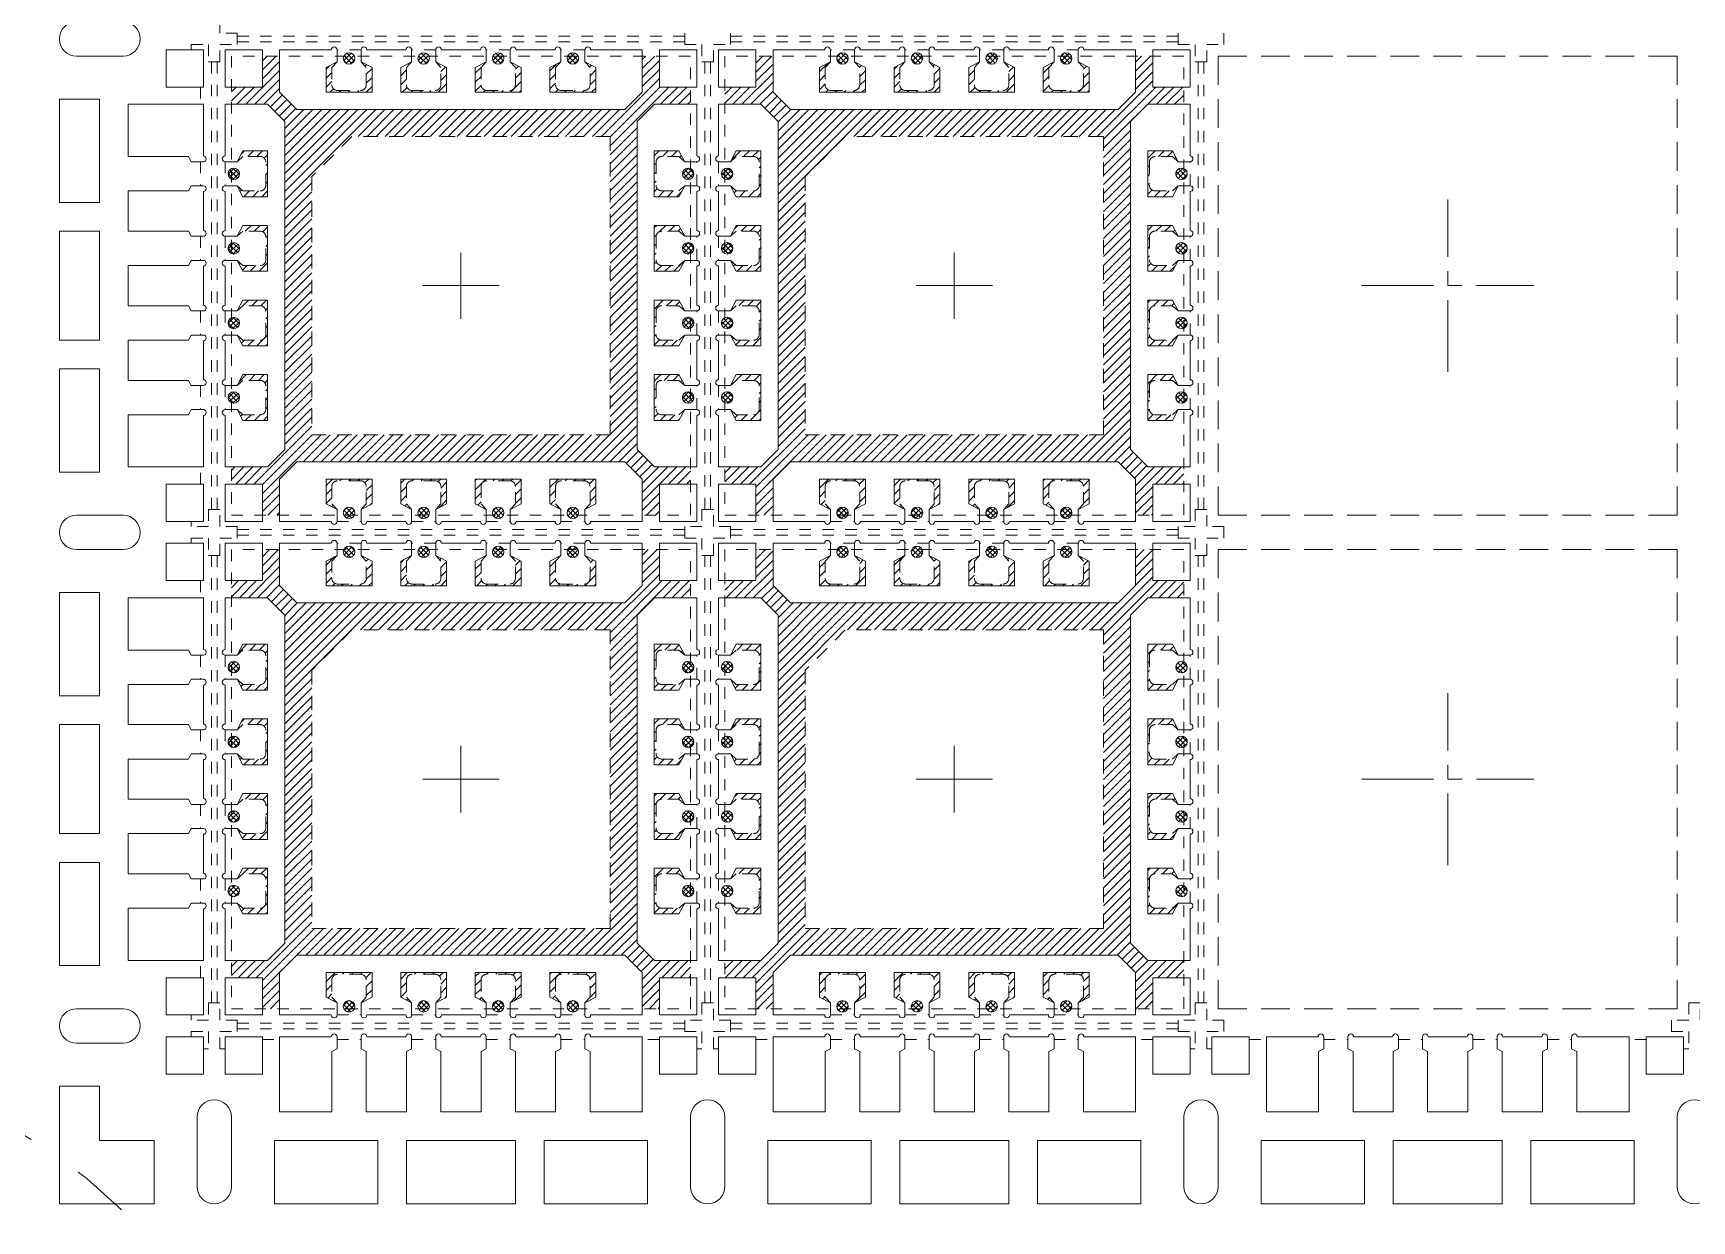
# Model space of a CAD drawing. Header units: millimetres. Extents: x -176 to -53, y -166 to -6.
# Drawn here: x -146.35 to -131.89, y -89.39 to -79.04 of the extents above; entities that cross this region are included whole.
import ezdxf

# ---------------------------------------------------------------- set-up
doc = ezdxf.new("R2010")
doc.units = ezdxf.units.MM
for name, pattern in [('CENTER', [2, 1.25, -0.25, 0.25, -0.25]), ('DASHED', [0.75, 0.5, -0.25]), ('HIDDEN', [0.375, 0.25, -0.125])]:
    doc.linetypes.add(name, pattern=pattern)
for name, color, linetype, lineweight in [('1', 7, 'Continuous', 18), ('1D', 4, 'Continuous', 18), ('ETCH', 4, 'Continuous', 15), ('Pkg', 2, 'DASHED', 9)]:
    doc.layers.add(name, color=color, linetype=linetype, lineweight=lineweight)
for name, color, linetype in [('HALF ETCH ON TOP SIDE', 6, 'Continuous'), ('中心线', 1, 'CENTER'), ('标注', 4, 'Continuous')]:
    doc.layers.add(name, color=color, linetype=linetype)
pattern_1 = [(45, (0.098275, -0.60204), (-0.0392886, 0.0392886), [])]
pattern_2 = [(225, (0.098275, -0.60204), (0.0392886, -0.0392886), [])]

# ---------------------------------------------------------------- blocks, each defined once
blk = doc.blocks.new('*U56')
at = {"layer": '1', "linetype": 'Continuous', "lineweight": 5}
blk.add_lwpolyline([(-0.17, 0), (0.17, 0)], dxfattribs=at)
blk = doc.blocks.new('*U55')
at = {"layer": '1', "color": 0, "linetype": 'ByBlock', "lineweight": -2, "transparency": 16777216}
for p in [(0, 0), (0.65, 0), (1.3, 0)]:
    blk.add_blockref('*U56', p, dxfattribs=at)
blk = doc.blocks.new('*U58')
at = {"layer": '1', "linetype": 'Continuous', "lineweight": 5}
blk.add_lwpolyline([(-0.17, 0), (0.17, 0)], dxfattribs=at)
blk = doc.blocks.new('*U57')
at = {"layer": '1', "color": 0, "linetype": 'ByBlock', "lineweight": -2, "transparency": 16777216}
for p in [(0, 0), (0.65, 0), (1.3, 0)]:
    blk.add_blockref('*U58', p, dxfattribs=at)
blk = doc.blocks.new('*U60')
at = {"layer": '1', "linetype": 'Continuous', "lineweight": 5}
blk.add_lwpolyline([(-0.17, 0), (0.17, 0)], dxfattribs=at)
blk = doc.blocks.new('*U59')
at = {"layer": '1', "color": 0, "linetype": 'ByBlock', "lineweight": -2, "transparency": 16777216}
for p in [(0, 0), (0.65, 0), (1.3, 0)]:
    blk.add_blockref('*U60', p, dxfattribs=at)
blk = doc.blocks.new('*U62')
at = {"layer": '1', "linetype": 'Continuous', "lineweight": 5}
blk.add_lwpolyline([(-0.17, 0), (0.17, 0)], dxfattribs=at)
blk = doc.blocks.new('*U61')
at = {"layer": '1', "color": 0, "linetype": 'ByBlock', "lineweight": -2, "transparency": 16777216}
for p in [(0, 0), (0.65, 0), (1.3, 0)]:
    blk.add_blockref('*U62', p, dxfattribs=at)
blk = doc.blocks.new('*U66')
at = {"layer": '1D', "color": 4, "linetype": 'HIDDEN', "lineweight": 5, "ltscale": 0.3}
for p, q in [((-0.105, 0.125), (-0.15, 0.075)), ((0.105, 0.125), (0.15, 0.075))]:
    blk.add_line(p, q, dxfattribs=at)
at = {"layer": '1D', "color": 4, "linetype": 'DASHED', "lineweight": 5, "ltscale": 0.08}
for p, q in [((-0.15, 0.075), (-0.15, -0.075)), ((0.15, -0.075), (0.15, 0.075)), ((-0.1, -0.125), (0.1, -0.125))]:
    blk.add_line(p, q, dxfattribs=at)
for centre, start, end in [((-0.1, -0.075), 180, 270), ((0.1, -0.075), 270, 0)]:
    blk.add_arc(centre, 0.05, start, end, dxfattribs=at)
blk = doc.blocks.new('*U65')
at = {"layer": '1', "color": 0, "linetype": 'ByBlock', "lineweight": -2, "transparency": 16777216}
for p in [(0, 0), (0.65, 0), (1.3, 0), (1.95, 0)]:
    blk.add_blockref('*U66', p, dxfattribs=at)
blk = doc.blocks.new('*U64')
at = {"layer": '1'}
blk.add_blockref('*U65', (-0.975, 0), dxfattribs=at)
blk = doc.blocks.new('*U63')
at = {"layer": '1', "color": 0, "linetype": 'ByBlock', "lineweight": -2, "transparency": 16777216}
blk.add_blockref('*U64', (1883.702, 732.831), dxfattribs=at)
for p, rotation in [((1881.877, 731.006), 90), ((1885.527, 731.006), 270), ((1883.702, 729.181), 180)]:
    blk.add_blockref('*U64', p, dxfattribs=dict(at, rotation=rotation))
blk = doc.blocks.new('*U54')
at = {"layer": 'ETCH', "lineweight": 5}
h = blk.add_hatch(dxfattribs=at)
h.set_pattern_fill('ANSI31', color=256, scale=0.0175)
h.set_pattern_definition(pattern_1)
h.paths.add_polyline_path([(-2, 1.58), (-2, 1.73), (-1.73, 1.73), (-1.73, 2), (-1.58, 2), (-1.58, 1.686), (-1.429, 1.535), (1.429, 1.535), (1.58, 1.686), (1.58, 2), (1.73, 2), (1.73, 1.73), (2, 1.73), (2, 1.58), (1.686, 1.58), (1.535, 1.429), (1.535, -1.429), (1.686, -1.58), (2, -1.58), (2, -1.73), (1.73, -1.73), (1.73, -2), (1.58, -2), (1.58, -1.686), (1.429, -1.535), (-1.429, -1.535), (-1.58, -1.686), (-1.58, -2), (-1.73, -2), (-1.73, -1.73), (-2, -1.73), (-2, -1.58), (-1.686, -1.58), (-1.535, -1.429), (-1.535, 1.429), (-1.686, 1.58)])
h.paths.add_polyline_path([(-1.3, 0.95), (-1.3, -1.3), (1.3, -1.3), (1.3, 1.3), (-0.95, 1.3)], flags=16)
h = blk.add_hatch(dxfattribs=at)
h.set_pattern_fill('ANSI31', color=256, scale=0.0175)
h.set_pattern_definition(pattern_1)
h.paths.add_polyline_path([(-0.525, 1.9), (-0.525, 1.685), (-0.125, 1.685), (-0.125, 1.9), (-0.22, 1.95), (-0.175, 1.9), (-0.175, 1.75, -0.414214), (-0.225, 1.7), (-0.425, 1.7, -0.414214), (-0.475, 1.75), (-0.475, 1.9), (-0.43, 1.95)])
h.paths.add_polyline_path([(0.125, 1.9), (0.125, 1.685), (0.525, 1.685), (0.525, 1.9), (0.43, 1.95), (0.475, 1.9), (0.475, 1.75, -0.414214), (0.425, 1.7), (0.225, 1.7, -0.414214), (0.175, 1.75), (0.175, 1.9), (0.22, 1.95)])
h.paths.add_polyline_path([(-1.175, 1.9), (-1.175, 1.685), (-0.775, 1.685), (-0.775, 1.9), (-0.87, 1.95), (-0.825, 1.9), (-0.825, 1.75, -0.414214), (-0.875, 1.7), (-1.075, 1.7, -0.414214), (-1.125, 1.75), (-1.125, 1.9), (-1.08, 1.95)])
h.paths.add_polyline_path([(0.775, 1.9), (0.775, 1.685), (1.175, 1.685), (1.175, 1.9), (1.08, 1.95), (1.125, 1.9), (1.125, 1.75, -0.414214), (1.075, 1.7), (0.875, 1.7, -0.414214), (0.825, 1.75), (0.825, 1.9), (0.87, 1.95)])
h = blk.add_hatch(dxfattribs=at)
h.set_pattern_fill('ANSI31', color=256, scale=0.0175, angle=180)
h.set_pattern_definition(pattern_2)
h.paths.add_polyline_path([(-1.9, -0.525), (-1.685, -0.525), (-1.685, -0.125), (-1.9, -0.125), (-1.95, -0.22), (-1.9, -0.175), (-1.75, -0.175, -0.414214), (-1.7, -0.225), (-1.7, -0.425, -0.414214), (-1.75, -0.475), (-1.9, -0.475), (-1.95, -0.43)])
h.paths.add_polyline_path([(-1.9, 0.125), (-1.685, 0.125), (-1.685, 0.525), (-1.9, 0.525), (-1.95, 0.43), (-1.9, 0.475), (-1.75, 0.475, -0.414214), (-1.7, 0.425), (-1.7, 0.225, -0.414214), (-1.75, 0.175), (-1.9, 0.175), (-1.95, 0.22)])
h.paths.add_polyline_path([(-1.9, -1.175), (-1.685, -1.175), (-1.685, -0.775), (-1.9, -0.775), (-1.95, -0.87), (-1.9, -0.825), (-1.75, -0.825, -0.414214), (-1.7, -0.875), (-1.7, -1.075, -0.414214), (-1.75, -1.125), (-1.9, -1.125), (-1.95, -1.08)])
h.paths.add_polyline_path([(-1.9, 0.775), (-1.685, 0.775), (-1.685, 1.175), (-1.9, 1.175), (-1.95, 1.08), (-1.9, 1.125), (-1.75, 1.125, -0.414214), (-1.7, 1.075), (-1.7, 0.875, -0.414214), (-1.75, 0.825), (-1.9, 0.825), (-1.95, 0.87)])
h = blk.add_hatch(dxfattribs=at)
h.set_pattern_fill('ANSI31', color=256, scale=0.0175, angle=180)
h.set_pattern_definition(pattern_2)
h.paths.add_polyline_path([(1.9, 0.525), (1.685, 0.525), (1.685, 0.125), (1.9, 0.125), (1.95, 0.22), (1.9, 0.175), (1.75, 0.175, -0.414214), (1.7, 0.225), (1.7, 0.425, -0.414214), (1.75, 0.475), (1.9, 0.475), (1.95, 0.43)])
h.paths.add_polyline_path([(1.9, -0.125), (1.685, -0.125), (1.685, -0.525), (1.9, -0.525), (1.95, -0.43), (1.9, -0.475), (1.75, -0.475, -0.414214), (1.7, -0.425), (1.7, -0.225, -0.414214), (1.75, -0.175), (1.9, -0.175), (1.95, -0.22)])
h.paths.add_polyline_path([(1.9, 1.175), (1.685, 1.175), (1.685, 0.775), (1.9, 0.775), (1.95, 0.87), (1.9, 0.825), (1.75, 0.825, -0.414214), (1.7, 0.875), (1.7, 1.075, -0.414214), (1.75, 1.125), (1.9, 1.125), (1.95, 1.08)])
h.paths.add_polyline_path([(1.9, -0.775), (1.685, -0.775), (1.685, -1.175), (1.9, -1.175), (1.95, -1.08), (1.9, -1.125), (1.75, -1.125, -0.414214), (1.7, -1.075), (1.7, -0.875, -0.414214), (1.75, -0.825), (1.9, -0.825), (1.95, -0.87)])
h = blk.add_hatch(dxfattribs=at)
h.set_pattern_fill('ANSI31', color=256, scale=0.0175, angle=180)
h.set_pattern_definition([(225, (-0.098275, 0.60204), (0.0392886, -0.0392886), [])])
h.paths.add_polyline_path([(0.525, -1.9), (0.525, -1.685), (0.125, -1.685), (0.125, -1.9), (0.22, -1.95), (0.175, -1.9), (0.175, -1.75, -0.414214), (0.225, -1.7), (0.425, -1.7, -0.414214), (0.475, -1.75), (0.475, -1.9), (0.43, -1.95)])
h.paths.add_polyline_path([(-0.125, -1.9), (-0.125, -1.685), (-0.525, -1.685), (-0.525, -1.9), (-0.43, -1.95), (-0.475, -1.9), (-0.475, -1.75, -0.414214), (-0.425, -1.7), (-0.225, -1.7, -0.414214), (-0.175, -1.75), (-0.175, -1.9), (-0.22, -1.95)])
h.paths.add_polyline_path([(1.175, -1.9), (1.175, -1.685), (0.775, -1.685), (0.775, -1.9), (0.87, -1.95), (0.825, -1.9), (0.825, -1.75, -0.414214), (0.875, -1.7), (1.075, -1.7, -0.414214), (1.125, -1.75), (1.125, -1.9), (1.08, -1.95)])
h.paths.add_polyline_path([(-0.775, -1.9), (-0.775, -1.685), (-1.175, -1.685), (-1.175, -1.9), (-1.08, -1.95), (-1.125, -1.9), (-1.125, -1.75, -0.414214), (-1.075, -1.7), (-0.875, -1.7, -0.414214), (-0.825, -1.75), (-0.825, -1.9), (-0.87, -1.95)])
at = {"layer": 'HALF ETCH ON TOP SIDE', "lineweight": 5}
h = blk.add_hatch(dxfattribs=at)
h.set_pattern_fill('ANSI37', color=6, scale=0.01, angle=90, style=0)
h.set_pattern_definition([(135, (-0.651398, 0.175427), (-0.02245064, -0.02245064), []), (225, (-0.651398, 0.175427), (0.02245064, -0.02245064), [])])
h.paths.add_polyline_path([(-0.929, 2, -1.23026), (-1.025, 1.98, -0.103244), (-1.021, 2)])
h.paths.add_polyline_path([(-0.929, 2), (-1.021, 2, -0.654654)])
h = blk.add_hatch(dxfattribs=at)
h.set_pattern_fill('ANSI37', color=6, scale=0.01, angle=90, style=0)
h.set_pattern_definition([(135, (-0.001398, 0.175427), (-0.02245064, -0.02245064), []), (225, (-0.001398, 0.175427), (0.02245064, -0.02245064), [])])
h.paths.add_polyline_path([(-0.279, 2, -1.23026), (-0.375, 1.98, -0.103244), (-0.371, 2)])
h.paths.add_polyline_path([(-0.279, 2), (-0.371, 2, -0.654654)])
h = blk.add_hatch(dxfattribs=at)
h.set_pattern_fill('ANSI37', color=6, scale=0.01, angle=90, style=0)
h.set_pattern_definition([(135, (0.648602, 0.175427), (-0.02245064, -0.02245064), []), (225, (0.648602, 0.175427), (0.02245064, -0.02245064), [])])
h.paths.add_polyline_path([(0.371, 2, -1.23026), (0.275, 1.98, -0.103244), (0.279, 2)])
h.paths.add_polyline_path([(0.371, 2), (0.279, 2, -0.654654)])
h = blk.add_hatch(dxfattribs=at)
h.set_pattern_fill('ANSI37', color=6, scale=0.01, angle=90, style=0)
h.set_pattern_definition([(135, (1.298602, 0.175427), (-0.02245064, -0.02245064), []), (225, (1.298602, 0.175427), (0.02245064, -0.02245064), [])])
h.paths.add_polyline_path([(1.021, 2, -1.23026), (0.925, 1.98, -0.103244), (0.929, 2)])
h.paths.add_polyline_path([(1.021, 2), (0.929, 2, -0.654654)])
h = blk.add_hatch(dxfattribs=at)
h.set_pattern_fill('ANSI37', color=6, scale=0.01, angle=180, style=0)
h.set_pattern_definition([(225, (-0.175427, 1.298602), (0.02245064, -0.02245064), []), (315, (-0.175427, 1.298602), (0.02245064, 0.02245064), [])])
h.paths.add_polyline_path([(-2, 1.021, -1.23026), (-1.98, 0.925, -0.103244), (-2, 0.929)])
h.paths.add_polyline_path([(-2, 1.021), (-2, 0.929, -0.654654)])
h = blk.add_hatch(dxfattribs=at)
h.set_pattern_fill('ANSI37', color=6, scale=0.01, angle=360, style=0)
h.set_pattern_definition([(45, (0.175427, 0.651398), (-0.02245064, 0.02245064), []), (135, (0.175427, 0.651398), (-0.02245064, -0.02245064), [])])
h.paths.add_polyline_path([(2, 0.929, -1.23026), (1.98, 1.025, -0.103244), (2, 1.021)])
h.paths.add_polyline_path([(2, 0.929), (2, 1.021, -0.654654)])
h = blk.add_hatch(dxfattribs=at)
h.set_pattern_fill('ANSI37', color=6, scale=0.01, angle=180, style=0)
h.set_pattern_definition([(225, (-0.175427, 0.648602), (0.02245064, -0.02245064), []), (315, (-0.175427, 0.648602), (0.02245064, 0.02245064), [])])
h.paths.add_polyline_path([(-2, 0.371, -1.23026), (-1.98, 0.275, -0.103244), (-2, 0.279)])
h.paths.add_polyline_path([(-2, 0.371), (-2, 0.279, -0.654654)])
h = blk.add_hatch(dxfattribs=at)
h.set_pattern_fill('ANSI37', color=6, scale=0.01, angle=360, style=0)
h.set_pattern_definition([(45, (0.175427, 0.001398), (-0.02245064, 0.02245064), []), (135, (0.175427, 0.001398), (-0.02245064, -0.02245064), [])])
h.paths.add_polyline_path([(2, 0.279, -1.23026), (1.98, 0.375, -0.103244), (2, 0.371)])
h.paths.add_polyline_path([(2, 0.279), (2, 0.371, -0.654654)])
h = blk.add_hatch(dxfattribs=at)
h.set_pattern_fill('ANSI37', color=6, scale=0.01, angle=180, style=0)
h.set_pattern_definition([(225, (-0.175427, -0.001398), (0.02245064, -0.02245064), []), (315, (-0.175427, -0.001398), (0.02245064, 0.02245064), [])])
h.paths.add_polyline_path([(-2, -0.279, -1.23026), (-1.98, -0.375, -0.103244), (-2, -0.371)])
h.paths.add_polyline_path([(-2, -0.279), (-2, -0.371, -0.654654)])
h = blk.add_hatch(dxfattribs=at)
h.set_pattern_fill('ANSI37', color=6, scale=0.01, angle=360, style=0)
h.set_pattern_definition([(45, (0.175427, -0.648602), (-0.02245064, 0.02245064), []), (135, (0.175427, -0.648602), (-0.02245064, -0.02245064), [])])
h.paths.add_polyline_path([(2, -0.371, -1.23026), (1.98, -0.275, -0.103244), (2, -0.279)])
h.paths.add_polyline_path([(2, -0.371), (2, -0.279, -0.654654)])
h = blk.add_hatch(dxfattribs=at)
h.set_pattern_fill('ANSI37', color=6, scale=0.01, angle=180, style=0)
h.set_pattern_definition([(225, (-0.175427, -0.651398), (0.02245064, -0.02245064), []), (315, (-0.175427, -0.651398), (0.02245064, 0.02245064), [])])
h.paths.add_polyline_path([(-2, -0.929, -1.23026), (-1.98, -1.025, -0.103244), (-2, -1.021)])
h.paths.add_polyline_path([(-2, -0.929), (-2, -1.021, -0.654654)])
h = blk.add_hatch(dxfattribs=at)
h.set_pattern_fill('ANSI37', color=6, scale=0.01, angle=360, style=0)
h.set_pattern_definition([(45, (0.175427, -1.298602), (-0.02245064, 0.02245064), []), (135, (0.175427, -1.298602), (-0.02245064, -0.02245064), [])])
h.paths.add_polyline_path([(2, -1.021, -1.23026), (1.98, -0.925, -0.103244), (2, -0.929)])
h.paths.add_polyline_path([(2, -1.021), (2, -0.929, -0.654654)])
h = blk.add_hatch(dxfattribs=at)
h.set_pattern_fill('ANSI37', color=6, scale=0.01, angle=270, style=0)
h.set_pattern_definition([(315, (-1.298602, -0.175427), (0.02245064, 0.02245064), []), (45, (-1.298602, -0.175427), (-0.02245064, 0.02245064), [])])
h.paths.add_polyline_path([(-1.021, -2, -1.23026), (-0.925, -1.98, -0.103244), (-0.929, -2)])
h.paths.add_polyline_path([(-1.021, -2), (-0.929, -2, -0.654654)])
h = blk.add_hatch(dxfattribs=at)
h.set_pattern_fill('ANSI37', color=6, scale=0.01, angle=270, style=0)
h.set_pattern_definition([(315, (-0.648602, -0.175427), (0.02245064, 0.02245064), []), (45, (-0.648602, -0.175427), (-0.02245064, 0.02245064), [])])
h.paths.add_polyline_path([(-0.371, -2, -1.23026), (-0.275, -1.98, -0.103244), (-0.279, -2)])
h.paths.add_polyline_path([(-0.371, -2), (-0.279, -2, -0.654654)])
h = blk.add_hatch(dxfattribs=at)
h.set_pattern_fill('ANSI37', color=6, scale=0.01, angle=270, style=0)
h.set_pattern_definition([(315, (0.001398, -0.175427), (0.02245064, 0.02245064), []), (45, (0.001398, -0.175427), (-0.02245064, 0.02245064), [])])
h.paths.add_polyline_path([(0.279, -2, -1.23026), (0.375, -1.98, -0.103244), (0.371, -2)])
h.paths.add_polyline_path([(0.279, -2), (0.371, -2, -0.654654)])
h = blk.add_hatch(dxfattribs=at)
h.set_pattern_fill('ANSI37', color=6, scale=0.01, angle=270, style=0)
h.set_pattern_definition([(315, (0.651398, -0.175427), (0.02245064, 0.02245064), []), (45, (0.651398, -0.175427), (-0.02245064, 0.02245064), [])])
h.paths.add_polyline_path([(0.929, -2, -1.23026), (1.025, -1.98, -0.103244), (1.021, -2)])
h.paths.add_polyline_path([(0.929, -2), (1.021, -2, -0.654654)])
at = {"layer": '1', "linetype": 'Continuous', "lineweight": 5}
for p, q in [((-1.73, 1.73), (-1.73, 2.055)), ((-1.58, 1.686), (-1.58, 2.055)), ((-1.08, 2.055), (-1.08, 1.95)), ((-0.87, 2.055), (-0.87, 1.95)), ((-0.43, 2.055), (-0.43, 1.95)), ((-0.22, 2.055), (-0.22, 1.95)), ((0.22, 2.055), (0.22, 1.95)), ((0.43, 2.055), (0.43, 1.95)), ((0.87, 2.055), (0.87, 1.95)), ((1.08, 2.055), (1.08, 1.95)), ((1.58, 1.686), (1.58, 2.055)), ((1.73, 1.73), (1.73, 2.055)), ((-1.08, 1.95), (-1.175, 1.9)), ((-1.175, 1.9), (-1.175, 1.685)), ((-0.775, 1.9), (-0.87, 1.95)), ((-0.775, 1.685), (-0.775, 1.9)), ((-0.43, 1.95), (-0.525, 1.9)), ((-0.525, 1.9), (-0.525, 1.685)), ((-0.125, 1.9), (-0.22, 1.95)), ((-0.125, 1.685), (-0.125, 1.9)), ((0.22, 1.95), (0.125, 1.9)), ((0.125, 1.9), (0.125, 1.685)), ((0.525, 1.9), (0.43, 1.95)), ((0.525, 1.685), (0.525, 1.9)), ((0.87, 1.95), (0.775, 1.9)), ((0.775, 1.9), (0.775, 1.685)), ((1.175, 1.9), (1.08, 1.95)), ((1.175, 1.685), (1.175, 1.9)), ((-1.73, 1.73), (-2.055, 1.73)), ((-1.429, 1.535), (-1.58, 1.686)), ((-0.775, 1.685), (-1.175, 1.685)), ((-0.125, 1.685), (-0.525, 1.685)), ((0.525, 1.685), (0.125, 1.685)), ((1.175, 1.685), (0.775, 1.685)), ((1.429, 1.535), (1.58, 1.686)), ((1.73, 1.73), (2.055, 1.73)), ((-1.686, 1.58), (-2.055, 1.58)), ((-1.535, 1.429), (-1.686, 1.58)), ((1.429, 1.535), (-1.429, 1.535)), ((1.535, 1.429), (1.686, 1.58)), ((1.686, 1.58), (2.055, 1.58)), ((-1.535, 1.429), (-1.535, -1.429)), ((1.535, -1.429), (1.535, 1.429)), ((-1.9, 1.175), (-1.95, 1.08)), ((-1.685, 1.175), (-1.9, 1.175)), ((-1.685, 1.175), (-1.685, 0.775)), ((1.9, 1.175), (1.685, 1.175)), ((1.685, 0.775), (1.685, 1.175)), ((1.95, 1.08), (1.9, 1.175)), ((-2.055, 1.08), (-1.95, 1.08)), ((2.055, 1.08), (1.95, 1.08)), ((-2.055, 0.87), (-1.95, 0.87)), ((-1.95, 0.87), (-1.9, 0.775)), ((1.9, 0.775), (1.95, 0.87)), ((2.055, 0.87), (1.95, 0.87)), ((-1.9, 0.775), (-1.685, 0.775)), ((1.685, 0.775), (1.9, 0.775)), ((-1.9, 0.525), (-1.95, 0.43)), ((-1.685, 0.525), (-1.9, 0.525)), ((-1.685, 0.525), (-1.685, 0.125)), ((1.9, 0.525), (1.685, 0.525)), ((1.685, 0.125), (1.685, 0.525)), ((1.95, 0.43), (1.9, 0.525)), ((-2.055, 0.43), (-1.95, 0.43)), ((2.055, 0.43), (1.95, 0.43)), ((-2.055, 0.22), (-1.95, 0.22)), ((-1.95, 0.22), (-1.9, 0.125)), ((1.9, 0.125), (1.95, 0.22)), ((2.055, 0.22), (1.95, 0.22)), ((-1.9, 0.125), (-1.685, 0.125)), ((1.685, 0.125), (1.9, 0.125)), ((-1.9, -0.125), (-1.95, -0.22)), ((-1.685, -0.125), (-1.9, -0.125)), ((-1.685, -0.125), (-1.685, -0.525)), ((1.9, -0.125), (1.685, -0.125)), ((1.685, -0.525), (1.685, -0.125)), ((1.95, -0.22), (1.9, -0.125)), ((-2.055, -0.22), (-1.95, -0.22)), ((2.055, -0.22), (1.95, -0.22)), ((-2.055, -0.43), (-1.95, -0.43)), ((-1.95, -0.43), (-1.9, -0.525)), ((1.9, -0.525), (1.95, -0.43)), ((2.055, -0.43), (1.95, -0.43)), ((-1.9, -0.525), (-1.685, -0.525)), ((1.685, -0.525), (1.9, -0.525)), ((-1.9, -0.775), (-1.95, -0.87)), ((-1.685, -0.775), (-1.9, -0.775)), ((-1.685, -0.775), (-1.685, -1.175)), ((1.9, -0.775), (1.685, -0.775)), ((1.685, -1.175), (1.685, -0.775)), ((1.95, -0.87), (1.9, -0.775)), ((-2.055, -0.87), (-1.95, -0.87)), ((2.055, -0.87), (1.95, -0.87)), ((-2.055, -1.08), (-1.95, -1.08)), ((-1.95, -1.08), (-1.9, -1.175)), ((1.9, -1.175), (1.95, -1.08)), ((2.055, -1.08), (1.95, -1.08)), ((-1.9, -1.175), (-1.685, -1.175)), ((1.685, -1.175), (1.9, -1.175)), ((-1.535, -1.429), (-1.686, -1.58)), ((1.535, -1.429), (1.686, -1.58)), ((-1.686, -1.58), (-2.055, -1.58)), ((-1.429, -1.535), (-1.58, -1.686)), ((-1.429, -1.535), (1.429, -1.535)), ((1.429, -1.535), (1.58, -1.686)), ((1.686, -1.58), (2.055, -1.58)), ((-1.73, -1.73), (-2.055, -1.73)), ((-1.73, -1.73), (-1.73, -2.055)), ((-1.58, -1.686), (-1.58, -2.055)), ((-1.175, -1.685), (-1.175, -1.9)), ((-1.175, -1.685), (-0.775, -1.685)), ((-0.775, -1.9), (-0.775, -1.685)), ((-0.525, -1.685), (-0.525, -1.9)), ((-0.525, -1.685), (-0.125, -1.685)), ((-0.125, -1.9), (-0.125, -1.685)), ((0.125, -1.685), (0.125, -1.9)), ((0.125, -1.685), (0.525, -1.685)), ((0.525, -1.9), (0.525, -1.685)), ((0.775, -1.685), (0.775, -1.9)), ((0.775, -1.685), (1.175, -1.685)), ((1.175, -1.9), (1.175, -1.685)), ((1.58, -1.686), (1.58, -2.055)), ((1.73, -1.73), (1.73, -2.055)), ((1.73, -1.73), (2.055, -1.73)), ((-1.175, -1.9), (-1.08, -1.95)), ((-1.08, -2.055), (-1.08, -1.95)), ((-0.87, -1.95), (-0.775, -1.9)), ((-0.87, -2.055), (-0.87, -1.95)), ((-0.525, -1.9), (-0.43, -1.95)), ((-0.43, -2.055), (-0.43, -1.95)), ((-0.22, -1.95), (-0.125, -1.9)), ((-0.22, -2.055), (-0.22, -1.95)), ((0.125, -1.9), (0.22, -1.95)), ((0.22, -2.055), (0.22, -1.95)), ((0.43, -1.95), (0.525, -1.9)), ((0.43, -2.055), (0.43, -1.95)), ((0.775, -1.9), (0.87, -1.95)), ((0.87, -2.055), (0.87, -1.95)), ((1.08, -1.95), (1.175, -1.9)), ((1.08, -2.055), (1.08, -1.95))]:
    blk.add_line(p, q, dxfattribs=at)
for points in [[(-1.73, 2.055), (-2.055, 2.055), (-2.055, 1.73)], [(-1.13, 2.055), (-1.58, 2.055)], [(1.58, 2.055), (1.13, 2.055)], [(2.055, 1.73), (2.055, 2.055), (1.73, 2.055)], [(-2.055, 1.58), (-2.055, 1.13)], [(2.055, 1.13), (2.055, 1.58)], [(-2.055, -1.13), (-2.055, -1.58)], [(2.055, -1.58), (2.055, -1.13)], [(-2.055, -1.73), (-2.055, -2.055), (-1.73, -2.055)], [(1.73, -2.055), (2.055, -2.055), (2.055, -1.73)], [(-1.58, -2.055), (-1.13, -2.055)], [(1.13, -2.055), (1.58, -2.055)]]:
    blk.add_lwpolyline(points, dxfattribs=at)
for centre in [(-0.975, 1.98), (-0.325, 1.98), (0.325, 1.98), (0.975, 1.98), (-1.98, 0.975), (1.98, 0.975), (-1.98, 0.325), (1.98, 0.325), (-1.98, -0.325), (1.98, -0.325), (-1.98, -0.975), (1.98, -0.975), (-0.975, -1.98), (-0.325, -1.98), (0.325, -1.98), (0.975, -1.98)]:
    blk.add_circle(centre, 0.05, dxfattribs=at)
at = {"layer": '1'}
for centre, start, end in [((-1.105, 2.055), 0, 180), ((-0.845, 2.055), 0, 180), ((-0.455, 2.055), 0, 180), ((-0.195, 2.055), 0, 180), ((0.195, 2.055), 0, 180), ((0.455, 2.055), 0, 180), ((0.845, 2.055), 0, 180), ((1.105, 2.055), 0, 180), ((-2.055, 1.105), 90, 270), ((2.055, 1.105), 270, 90), ((-2.055, 0.845), 90, 270), ((2.055, 0.845), 270, 90), ((-2.055, 0.455), 90, 270), ((2.055, 0.455), 270, 90), ((-2.055, 0.195), 90, 270), ((2.055, 0.195), 270, 90), ((-2.055, -0.195), 90, 270), ((2.055, -0.195), 270, 90), ((-2.055, -0.455), 90, 270), ((2.055, -0.455), 270, 90), ((-2.055, -0.845), 90, 270), ((2.055, -0.845), 270, 90), ((-2.055, -1.105), 90, 270), ((2.055, -1.105), 270, 90), ((-1.105, -2.055), 180, 360), ((-0.845, -2.055), 180, 0), ((-0.455, -2.055), 180, 360), ((-0.195, -2.055), 180, 0), ((0.195, -2.055), 180, 360), ((0.455, -2.055), 180, 0), ((0.845, -2.055), 180, 360), ((1.105, -2.055), 180, 0)]:
    blk.add_arc(centre, 0.025, start, end, dxfattribs=at)
at = {"layer": '1D', "color": 4, "linetype": 'HIDDEN', "lineweight": 5, "ltscale": 0.3}
for points in [[(-0.87, 2.055), (-1.08, 2.055)], [(-0.22, 2.055), (-0.43, 2.055)], [(0.43, 2.055), (0.22, 2.055)], [(1.08, 2.055), (0.87, 2.055)], [(-2.055, 1.08), (-2.055, 0.87)], [(2.055, 0.87), (2.055, 1.08)], [(-2.055, 0.43), (-2.055, 0.22)], [(2.055, 0.22), (2.055, 0.43)], [(-2.055, -0.22), (-2.055, -0.43)], [(2.055, -0.43), (2.055, -0.22)], [(-2.055, -0.87), (-2.055, -1.08)], [(2.055, -1.08), (2.055, -0.87)], [(-1.08, -2.055), (-0.87, -2.055)], [(-0.43, -2.055), (-0.22, -2.055)], [(0.22, -2.055), (0.43, -2.055)], [(0.87, -2.055), (1.08, -2.055)]]:
    blk.add_lwpolyline(points, dxfattribs=at)
at = {"layer": '1D', "color": 4, "linetype": 'DASHED', "lineweight": 5, "ltscale": 0.25}
blk.add_lwpolyline([(1.3, 1.3), (-0.95, 1.3), (-1.3, 0.95), (-1.3, -1.3), (1.3, -1.3)], close=True, dxfattribs=at)
at = {"layer": 'Pkg', "color": 2, "lineweight": 5, "ltscale": 0.1}
blk.add_lwpolyline([(-2, 2), (-2, 2), (-2, -2), (2, -2), (2, 2), (-2, 2)], dxfattribs=at)
at = {"layer": '中心线', "lineweight": 5}
for p, q in [((0, 0.289), (0, -0.289)), ((0, 0.289), (0, -0.289)), ((0, 0.289), (0, -0.289)), ((0, 0.289), (0, -0.289)), ((0, 0.289), (0, -0.289)), ((0, 0.289), (0, -0.289)), ((-0.333, 0), (0.333, 0)), ((-0.333, 0), (0.333, 0)), ((-0.333, 0), (0.333, 0)), ((-0.333, 0), (0.333, 0)), ((-0.333, 0), (0.333, 0)), ((-0.333, 0), (0.333, 0))]:
    blk.add_line(p, q, dxfattribs=at)
at = {"layer": '1'}
for name, p, rotation in [('*U59', (0.65, 2.055), 180), ('*U61', (-2.055, 0.65), 270), ('*U57', (2.055, -0.65), 90)]:
    blk.add_blockref(name, p, dxfattribs=dict(at, rotation=rotation))
for name, p in [('*U63', (-1883.702, -731.006)), ('*U55', (-0.65, -2.055))]:
    blk.add_blockref(name, p, dxfattribs=at)
blk = doc.blocks.new('*U53')
at = {"layer": '1', "color": 0, "linetype": 'ByBlock', "lineweight": -2, "transparency": 16777216}
for p in [(-4.3, 4.3), (0, 4.3), (-4.3, 0), (0, 0)]:
    blk.add_blockref('*U54', p, dxfattribs=at)

msp = doc.modelspace()

# ---------------------------------------------------------------- linework, layer by layer
at = {"color": 1, "linetype": 'CENTER', "lineweight": 5, "ltscale": 0.5}
for p, q in [((-134.0178, -81.9891), (-134.0178, -80.4891)), ((-134.7678, -81.2391), (-133.2678, -81.2391)), ((-134.0178, -86.2891), (-134.0178, -84.7891)), ((-134.7678, -85.5391), (-133.2678, -85.5391))]:
    msp.add_line(p, q, dxfattribs=at)
at = {"layer": '1', "linetype": 'Continuous', "lineweight": 5}
for p, q in [((-145.1878, -79.5091), (-145.1878, -79.1841)), ((-145.1878, -79.5091), (-144.8628, -79.5091)), ((-145.5178, -79.6591), (-144.8628, -79.6591)), ((-145.5178, -80.1141), (-144.9915, -80.1141)), ((-144.9915, -80.1141), (-144.9678, -80.1591)), ((-144.8628, -80.1591), (-144.9678, -80.1591)), ((-144.9678, -80.3691), (-144.9915, -80.4141)), ((-144.8628, -80.3691), (-144.9678, -80.3691)), ((-144.9915, -80.4141), (-145.5178, -80.4141)), ((-145.5178, -80.7641), (-144.9915, -80.7641)), ((-144.9915, -80.7641), (-144.9678, -80.8091)), ((-144.8628, -80.8091), (-144.9678, -80.8091)), ((-144.9915, -81.0641), (-145.5178, -81.0641)), ((-144.9678, -81.0191), (-144.9915, -81.0641)), ((-144.8628, -81.0191), (-144.9678, -81.0191)), ((-145.5178, -81.4141), (-144.9915, -81.4141)), ((-144.9915, -81.4141), (-144.9678, -81.4591)), ((-144.8628, -81.4591), (-144.9678, -81.4591)), ((-144.9678, -81.6691), (-144.9915, -81.7141)), ((-144.8628, -81.6691), (-144.9678, -81.6691)), ((-144.9915, -81.7141), (-145.5178, -81.7141)), ((-145.5178, -82.0641), (-144.9915, -82.0641)), ((-144.9915, -82.0641), (-144.9678, -82.1091)), ((-144.8628, -82.1091), (-144.9678, -82.1091)), ((-144.9915, -82.3641), (-145.5178, -82.3641)), ((-144.9678, -82.3191), (-144.9915, -82.3641)), ((-144.8628, -82.3191), (-144.9678, -82.3191)), ((-145.5178, -82.8191), (-144.8628, -82.8191)), ((-145.1878, -82.9691), (-145.1878, -83.2941)), ((-145.1878, -82.9691), (-144.8628, -82.9691)), ((-145.1878, -83.8091), (-145.1878, -83.4841)), ((-145.1878, -83.8091), (-144.8628, -83.8091)), ((-145.5178, -83.9591), (-144.8628, -83.9591)), ((-145.5178, -84.4141), (-144.9915, -84.4141)), ((-144.9915, -84.4141), (-144.9678, -84.4591)), ((-144.8628, -84.4591), (-144.9678, -84.4591)), ((-144.9678, -84.6691), (-144.9915, -84.7141)), ((-144.8628, -84.6691), (-144.9678, -84.6691)), ((-144.9915, -84.7141), (-145.5178, -84.7141)), ((-145.5178, -85.0641), (-144.9915, -85.0641)), ((-144.9915, -85.0641), (-144.9678, -85.1091)), ((-144.8628, -85.1091), (-144.9678, -85.1091)), ((-144.9915, -85.3641), (-145.5178, -85.3641)), ((-144.9678, -85.3191), (-144.9915, -85.3641)), ((-144.8628, -85.3191), (-144.9678, -85.3191)), ((-145.5178, -85.7141), (-144.9915, -85.7141)), ((-144.9915, -85.7141), (-144.9678, -85.7591)), ((-144.8628, -85.7591), (-144.9678, -85.7591)), ((-144.9678, -85.9691), (-144.9915, -86.0141)), ((-144.8628, -85.9691), (-144.9678, -85.9691)), ((-144.9915, -86.0141), (-145.5178, -86.0141)), ((-145.5178, -86.3641), (-144.9915, -86.3641)), ((-144.9915, -86.3641), (-144.9678, -86.4091)), ((-144.8628, -86.4091), (-144.9678, -86.4091)), ((-144.9915, -86.6641), (-145.5178, -86.6641)), ((-144.9678, -86.6191), (-144.9915, -86.6641)), ((-144.8628, -86.6191), (-144.9678, -86.6191)), ((-145.5178, -87.1191), (-144.8628, -87.1191)), ((-145.1878, -87.2691), (-145.1878, -87.5941)), ((-145.1878, -87.2691), (-144.8628, -87.2691)), ((-144.3478, -88.1091), (-144.3478, -87.7841)), ((-144.1978, -88.4391), (-144.1978, -87.7841)), ((-143.7428, -87.9128), (-143.6978, -87.8891)), ((-143.6978, -87.7841), (-143.6978, -87.8891)), ((-143.4878, -87.7841), (-143.4878, -87.8891)), ((-143.4878, -87.8891), (-143.4428, -87.9128)), ((-143.0928, -87.9128), (-143.0478, -87.8891)), ((-143.0478, -87.7841), (-143.0478, -87.8891)), ((-142.8378, -87.7841), (-142.8378, -87.8891)), ((-142.8378, -87.8891), (-142.7928, -87.9128)), ((-142.4428, -87.9128), (-142.3978, -87.8891)), ((-142.3978, -87.7841), (-142.3978, -87.8891)), ((-142.1878, -87.7841), (-142.1878, -87.8891)), ((-142.1878, -87.8891), (-142.1428, -87.9128)), ((-141.7928, -87.9128), (-141.7478, -87.8891)), ((-141.7478, -87.7841), (-141.7478, -87.8891)), ((-141.5378, -87.7841), (-141.5378, -87.8891)), ((-141.5378, -87.8891), (-141.4928, -87.9128)), ((-141.0378, -88.4391), (-141.0378, -87.7841)), ((-140.8878, -88.1091), (-140.8878, -87.7841)), ((-140.0478, -88.1091), (-140.0478, -87.7841)), ((-139.8978, -88.4391), (-139.8978, -87.7841)), ((-139.4428, -87.9128), (-139.3978, -87.8891)), ((-139.3978, -87.7841), (-139.3978, -87.8891)), ((-139.1878, -87.7841), (-139.1878, -87.8891)), ((-139.1878, -87.8891), (-139.1428, -87.9128)), ((-138.7928, -87.9128), (-138.7478, -87.8891)), ((-138.7478, -87.7841), (-138.7478, -87.8891)), ((-138.5378, -87.7841), (-138.5378, -87.8891)), ((-138.5378, -87.8891), (-138.4928, -87.9128)), ((-138.1428, -87.9128), (-138.0978, -87.8891)), ((-138.0978, -87.7841), (-138.0978, -87.8891)), ((-137.8878, -87.7841), (-137.8878, -87.8891)), ((-137.8878, -87.8891), (-137.8428, -87.9128)), ((-137.4928, -87.9128), (-137.4478, -87.8891)), ((-137.4478, -87.7841), (-137.4478, -87.8891)), ((-137.2378, -87.7841), (-137.2378, -87.8891)), ((-137.2378, -87.8891), (-137.1928, -87.9128)), ((-136.7378, -88.4391), (-136.7378, -87.7841)), ((-136.5878, -88.1091), (-136.5878, -87.7841)), ((-135.7478, -88.1091), (-135.7478, -87.7841)), ((-135.5978, -88.4391), (-135.5978, -87.7841)), ((-135.1428, -87.9128), (-135.0978, -87.8891)), ((-135.0978, -87.7841), (-135.0978, -87.8891)), ((-134.8878, -87.7841), (-134.8878, -87.8891)), ((-134.8878, -87.8891), (-134.8428, -87.9128)), ((-134.4928, -87.9128), (-134.4478, -87.8891)), ((-134.4478, -87.7841), (-134.4478, -87.8891)), ((-134.2378, -87.7841), (-134.2378, -87.8891)), ((-134.2378, -87.8891), (-134.1928, -87.9128)), ((-133.8428, -87.9128), (-133.7978, -87.8891)), ((-133.7978, -87.7841), (-133.7978, -87.8891)), ((-133.5878, -87.7841), (-133.5878, -87.8891)), ((-133.5878, -87.8891), (-133.5428, -87.9128)), ((-133.1928, -87.9128), (-133.1478, -87.8891)), ((-133.1478, -87.7841), (-133.1478, -87.8891)), ((-132.9378, -87.7841), (-132.9378, -87.8891)), ((-132.9378, -87.8891), (-132.8928, -87.9128)), ((-132.4378, -88.4391), (-132.4378, -87.7841)), ((-132.2878, -88.1091), (-132.2878, -87.7841)), ((-143.7428, -88.4391), (-143.7428, -87.9128)), ((-143.4428, -87.9128), (-143.4428, -88.4391)), ((-143.0928, -88.4391), (-143.0928, -87.9128)), ((-142.7928, -87.9128), (-142.7928, -88.4391)), ((-142.4428, -88.4391), (-142.4428, -87.9128)), ((-142.1428, -87.9128), (-142.1428, -88.4391)), ((-141.7928, -88.4391), (-141.7928, -87.9128)), ((-141.4928, -87.9128), (-141.4928, -88.4391)), ((-139.4428, -88.4391), (-139.4428, -87.9128)), ((-139.1428, -87.9128), (-139.1428, -88.4391)), ((-138.7928, -88.4391), (-138.7928, -87.9128)), ((-138.4928, -87.9128), (-138.4928, -88.4391)), ((-138.1428, -88.4391), (-138.1428, -87.9128)), ((-137.8428, -87.9128), (-137.8428, -88.4391)), ((-137.4928, -88.4391), (-137.4928, -87.9128)), ((-137.1928, -87.9128), (-137.1928, -88.4391)), ((-135.1428, -88.4391), (-135.1428, -87.9128)), ((-134.8428, -87.9128), (-134.8428, -88.4391)), ((-134.4928, -88.4391), (-134.4928, -87.9128)), ((-134.1928, -87.9128), (-134.1928, -88.4391)), ((-133.8428, -88.4391), (-133.8428, -87.9128)), ((-133.5428, -87.9128), (-133.5428, -88.4391)), ((-133.1928, -88.4391), (-133.1928, -87.9128)), ((-132.8928, -87.9128), (-132.8928, -88.4391)), ((-144.3478, -88.1091), (-144.6728, -88.1091)), ((-140.8878, -88.1091), (-140.5628, -88.1091)), ((-140.0478, -88.1091), (-140.3728, -88.1091)), ((-136.5878, -88.1091), (-136.2628, -88.1091)), ((-135.7478, -88.1091), (-136.0728, -88.1091)), ((-132.2878, -88.1091), (-131.9628, -88.1091))]:
    msp.add_line(p, q, dxfattribs=at)
at = {"layer": '1', "lineweight": 5}
for p, q in [((-145.5178, -80.1141), (-145.5178, -79.6591)), ((-145.5178, -80.7641), (-145.5178, -80.4141)), ((-145.5178, -81.4141), (-145.5178, -81.0641)), ((-145.5178, -82.0641), (-145.5178, -81.7141)), ((-145.5178, -82.8191), (-145.5178, -82.3641)), ((-145.5178, -84.4141), (-145.5178, -83.9591)), ((-145.5178, -85.0641), (-145.5178, -84.7141)), ((-145.5178, -85.7141), (-145.5178, -85.3641)), ((-145.5178, -86.3641), (-145.5178, -86.0141)), ((-145.5178, -87.1191), (-145.5178, -86.6641)), ((-144.1978, -88.4391), (-143.7428, -88.4391)), ((-143.4428, -88.4391), (-143.0928, -88.4391)), ((-142.7928, -88.4391), (-142.4428, -88.4391)), ((-142.1428, -88.4391), (-141.7928, -88.4391)), ((-141.4928, -88.4391), (-141.0378, -88.4391)), ((-139.8978, -88.4391), (-139.4428, -88.4391)), ((-139.1428, -88.4391), (-138.7928, -88.4391)), ((-138.4928, -88.4391), (-138.1428, -88.4391)), ((-137.8428, -88.4391), (-137.4928, -88.4391)), ((-137.1928, -88.4391), (-136.7378, -88.4391)), ((-135.5978, -88.4391), (-135.1428, -88.4391)), ((-134.8428, -88.4391), (-134.4928, -88.4391)), ((-134.1928, -88.4391), (-133.8428, -88.4391)), ((-133.5428, -88.4391), (-133.1928, -88.4391)), ((-132.8928, -88.4391), (-132.4378, -88.4391))]:
    msp.add_line(p, q, dxfattribs=at)
at = {"layer": '1', "lineweight": 5, "ltscale": 10}
for points in [[(-145.5628, -78.9391), (-145.9678, -78.9391, 1), (-145.9678, -79.2391), (-145.5628, -79.2391, 1)], [(-145.5628, -83.2391), (-145.9678, -83.2391, 1), (-145.9678, -83.5391), (-145.5628, -83.5391, 1)], [(-145.5628, -87.8391), (-145.9678, -87.8391, -1), (-145.9678, -87.5391), (-145.5628, -87.5391, -1)], [(-144.9178, -88.4841), (-144.9178, -89.0891, 1), (-144.6178, -89.0891), (-144.6178, -88.4841, 1)], [(-140.3178, -88.4841), (-140.3178, -89.0891, -1), (-140.6178, -89.0891), (-140.6178, -88.4841, -1)], [(-136.0178, -88.4841), (-136.0178, -89.0891, -1), (-136.3178, -89.0891), (-136.3178, -88.4841, -1)], [(-131.7178, -88.4841), (-131.7178, -89.0891, -1), (-132.0178, -89.0891), (-132.0178, -88.4841, -1)]]:
    msp.add_lwpolyline(points, format="xyb", close=True, dxfattribs=at)
at = {"layer": '1', "linetype": 'Continuous', "lineweight": 5}
for points in [[(-145.1878, -79.1841), (-144.8628, -79.1841), (-144.8628, -79.5091)], [(-144.8628, -79.6591), (-144.8628, -80.1091)], [(-144.8628, -80.4191), (-144.8628, -80.7591)], [(-144.8628, -81.0691), (-144.8628, -81.4091)], [(-144.8628, -81.7191), (-144.8628, -82.0591)], [(-144.8628, -82.3691), (-144.8628, -82.8191)], [(-144.8628, -82.9691), (-144.8628, -83.2941), (-145.1878, -83.2941)], [(-145.1878, -83.4841), (-144.8628, -83.4841), (-144.8628, -83.8091)], [(-144.8628, -83.9591), (-144.8628, -84.4091)], [(-144.8628, -84.7191), (-144.8628, -85.0591)], [(-144.8628, -85.3691), (-144.8628, -85.7091)], [(-144.8628, -86.0191), (-144.8628, -86.3591)], [(-144.8628, -86.6691), (-144.8628, -87.1191)], [(-144.8628, -87.2691), (-144.8628, -87.5941), (-145.1878, -87.5941)], [(-144.6728, -88.1091), (-144.6728, -87.7841), (-144.3478, -87.7841)], [(-144.1978, -87.7841), (-143.7478, -87.7841)], [(-143.4378, -87.7841), (-143.0978, -87.7841)], [(-142.7878, -87.7841), (-142.4478, -87.7841)], [(-142.1378, -87.7841), (-141.7978, -87.7841)], [(-141.4878, -87.7841), (-141.0378, -87.7841)], [(-140.8878, -87.7841), (-140.5628, -87.7841), (-140.5628, -88.1091)], [(-140.3728, -88.1091), (-140.3728, -87.7841), (-140.0478, -87.7841)], [(-139.8978, -87.7841), (-139.4478, -87.7841)], [(-139.1378, -87.7841), (-138.7978, -87.7841)], [(-138.4878, -87.7841), (-138.1478, -87.7841)], [(-137.8378, -87.7841), (-137.4978, -87.7841)], [(-137.1878, -87.7841), (-136.7378, -87.7841)], [(-136.5878, -87.7841), (-136.2628, -87.7841), (-136.2628, -88.1091)], [(-136.0728, -88.1091), (-136.0728, -87.7841), (-135.7478, -87.7841)], [(-135.5978, -87.7841), (-135.1478, -87.7841)], [(-134.8378, -87.7841), (-134.4978, -87.7841)], [(-134.1878, -87.7841), (-133.8478, -87.7841)], [(-133.5378, -87.7841), (-133.1978, -87.7841)], [(-132.8878, -87.7841), (-132.4378, -87.7841)], [(-132.2878, -87.7841), (-131.9628, -87.7841), (-131.9628, -88.1091)]]:
    msp.add_lwpolyline(points, dxfattribs=at)
at = {"layer": '1', "lineweight": 5, "ltscale": 10}
for points in [[(-146.1178, -80.5141), (-145.7678, -80.5141), (-145.7678, -79.6141), (-146.1178, -79.6141)], [(-146.1178, -80.7641), (-145.7678, -80.7641), (-145.7678, -81.7141), (-146.1178, -81.7141)], [(-145.7678, -81.9641), (-145.7678, -82.8641), (-146.1178, -82.8641), (-146.1178, -81.9641)], [(-146.1178, -84.8141), (-145.7678, -84.8141), (-145.7678, -83.9141), (-146.1178, -83.9141)], [(-146.1178, -85.0641), (-145.7678, -85.0641), (-145.7678, -86.0141), (-146.1178, -86.0141)], [(-145.7678, -86.2641), (-145.7678, -87.1641), (-146.1178, -87.1641), (-146.1178, -86.2641)], [(-144.2428, -88.6891), (-144.2428, -89.2391), (-143.3428, -89.2391), (-143.3428, -88.6891)], [(-143.0928, -88.6891), (-143.0928, -89.2391), (-142.1428, -89.2391), (-142.1428, -88.6891)], [(-141.8928, -88.6891), (-141.8928, -89.2391), (-140.9928, -89.2391), (-140.9928, -88.6891)], [(-139.9428, -88.6891), (-139.9428, -89.2391), (-139.0428, -89.2391), (-139.0428, -88.6891)], [(-138.7928, -88.6891), (-138.7928, -89.2391), (-137.8428, -89.2391), (-137.8428, -88.6891)], [(-137.5928, -88.6891), (-137.5928, -89.2391), (-136.6928, -89.2391), (-136.6928, -88.6891)], [(-135.6428, -88.6891), (-135.6428, -89.2391), (-134.7428, -89.2391), (-134.7428, -88.6891)], [(-134.4928, -88.6891), (-134.4928, -89.2391), (-133.5428, -89.2391), (-133.5428, -88.6891)], [(-133.2928, -88.6891), (-133.2928, -89.2391), (-132.3928, -89.2391), (-132.3928, -88.6891)]]:
    msp.add_lwpolyline(points, close=True, dxfattribs=at)
at = {"layer": '1'}
msp.add_lwpolyline([(-145.1878, -87.7841), (-144.8628, -87.7841), (-144.8628, -88.1091), (-145.1878, -88.1091)], close=True, dxfattribs=at)
at = {"layer": '1', "lineweight": 5}
msp.add_lwpolyline([(-145.2928, -88.6891), (-145.2928, -89.2391), (-146.1178, -89.2391), (-146.1178, -88.2141), (-145.7678, -88.2141), (-145.7678, -88.6891)], close=True, dxfattribs=at)
at = {"layer": '1'}
for centre, start, end in [((-144.8628, -80.1341), 270, 90), ((-144.8628, -80.3941), 270, 90), ((-144.8628, -80.7841), 270, 90), ((-144.8628, -81.0441), 270, 90), ((-144.8628, -81.4341), 270, 90), ((-144.8628, -81.6941), 270, 90), ((-144.8628, -82.0841), 270, 90), ((-144.8628, -82.3441), 270, 90), ((-144.8628, -84.4341), 270, 90), ((-144.8628, -84.6941), 270, 90), ((-144.8628, -85.0841), 270, 90), ((-144.8628, -85.3441), 270, 90), ((-144.8628, -85.7341), 270, 90), ((-144.8628, -85.9941), 270, 90), ((-144.8628, -86.3841), 270, 90), ((-144.8628, -86.6441), 270, 90), ((-143.7228, -87.7841), 0, 180), ((-143.4628, -87.7841), 0, 180), ((-143.0728, -87.7841), 0, 180), ((-142.8128, -87.7841), 0, 180), ((-142.4228, -87.7841), 0, 180), ((-142.1628, -87.7841), 0, 180), ((-141.7728, -87.7841), 0, 180), ((-141.5128, -87.7841), 0, 180), ((-139.4228, -87.7841), 0, 180), ((-139.1628, -87.7841), 0, 180), ((-138.7728, -87.7841), 0, 180), ((-138.5128, -87.7841), 0, 180), ((-138.1228, -87.7841), 0, 180), ((-137.8628, -87.7841), 0, 180), ((-137.4728, -87.7841), 0, 180), ((-137.2128, -87.7841), 0, 180), ((-135.1228, -87.7841), 0, 180), ((-134.8628, -87.7841), 0, 180), ((-134.4728, -87.7841), 0, 180), ((-134.2128, -87.7841), 0, 180), ((-133.8228, -87.7841), 0, 180), ((-133.5628, -87.7841), 0, 180), ((-133.1728, -87.7841), 0, 180), ((-132.9128, -87.7841), 0, 180)]:
    msp.add_arc(centre, 0.025, start, end, dxfattribs=at)
at = {"layer": '1D', "color": 4, "linetype": 'HIDDEN', "lineweight": 5, "ltscale": 0.3}
for p, q in [((-144.5678, -79.0641), (-140.6678, -79.0641)), ((-140.6678, -79.0391), (-140.6678, -79.1391)), ((-140.2678, -79.1391), (-140.2678, -79.0391)), ((-136.3678, -79.0641), (-140.2678, -79.0641)), ((-136.3678, -79.0391), (-136.3678, -79.1391)), ((-135.9678, -79.1391), (-135.9678, -79.0391)), ((-144.5678, -79.1141), (-140.6678, -79.1141)), ((-140.6678, -79.1391), (-140.5178, -79.1391)), ((-140.5178, -79.1391), (-140.5178, -79.2891)), ((-140.4178, -79.2891), (-140.4178, -79.1391)), ((-140.4178, -79.1391), (-140.2678, -79.1391)), ((-136.3678, -79.1141), (-140.2678, -79.1141)), ((-136.3678, -79.1391), (-136.2178, -79.1391)), ((-136.2178, -79.1391), (-136.2178, -79.2891)), ((-136.1178, -79.2891), (-136.1178, -79.1391)), ((-136.1178, -79.1391), (-135.9678, -79.1391)), ((-144.7928, -79.2891), (-144.7928, -83.1891)), ((-144.7428, -79.2891), (-144.7428, -83.1891)), ((-140.5178, -79.2891), (-140.4178, -79.2891)), ((-140.4928, -79.2891), (-140.4928, -83.1891)), ((-140.4428, -79.2891), (-140.4428, -83.1891)), ((-136.2178, -79.2891), (-136.1178, -79.2891)), ((-136.1928, -79.2891), (-136.1928, -83.1891)), ((-136.1428, -79.2891), (-136.1428, -83.1891)), ((-144.5678, -83.3641), (-140.6678, -83.3641)), ((-136.3678, -83.3641), (-140.2678, -83.3641)), ((-144.5678, -83.4141), (-140.6678, -83.4141)), ((-136.3678, -83.4141), (-140.2678, -83.4141)), ((-144.7928, -87.4891), (-144.7928, -83.5891)), ((-144.7428, -87.4891), (-144.7428, -83.5891)), ((-140.4928, -87.4891), (-140.4928, -83.5891)), ((-140.4428, -87.4891), (-140.4428, -83.5891)), ((-136.1928, -87.4891), (-136.1928, -83.5891)), ((-136.1428, -87.4891), (-136.1428, -83.5891)), ((-144.5678, -87.6641), (-140.6678, -87.6641)), ((-144.5678, -87.7141), (-140.6678, -87.7141)), ((-136.3678, -87.6641), (-140.2678, -87.6641)), ((-136.3678, -87.7141), (-140.2678, -87.7141))]:
    msp.add_line(p, q, dxfattribs=at)
for points in [[(-144.9678, -79.1841), (-144.9678, -79.1391), (-144.8178, -79.1391), (-144.8178, -79.2891), (-144.7178, -79.2891), (-144.7178, -79.1391), (-144.5678, -79.1391), (-144.5678, -79.0391), (-144.7178, -79.0391), (-144.7178, -78.8891), (-144.8178, -78.8891)], [(-144.8878, -79.5091), (-144.8878, -79.6591)], [(-144.8878, -80.1591), (-144.8878, -80.3691)], [(-144.8878, -80.8091), (-144.8878, -81.0191)], [(-144.8878, -81.4591), (-144.8878, -81.6691)], [(-144.8878, -82.1091), (-144.8878, -82.3191)], [(-144.8878, -82.9691), (-144.8878, -82.8191)], [(-144.9678, -83.4841), (-144.9678, -83.4391), (-144.8178, -83.4391), (-144.8178, -83.5891), (-144.7178, -83.5891), (-144.7178, -83.4391), (-144.5678, -83.4391), (-144.5678, -83.3391), (-144.7178, -83.3391), (-144.7178, -83.1891), (-144.8178, -83.1891)], [(-144.8178, -83.1891), (-144.8178, -83.3391), (-144.9678, -83.3391), (-144.9678, -83.2941)], [(-140.5178, -83.1891), (-140.5178, -83.3391), (-140.6678, -83.3391), (-140.6678, -83.4391), (-140.5178, -83.4391), (-140.5178, -83.5891), (-140.4178, -83.5891), (-140.4178, -83.4391), (-140.2678, -83.4391), (-140.2678, -83.3391), (-140.4178, -83.3391), (-140.4178, -83.1891), (-140.5178, -83.1891)], [(-136.2178, -83.1891), (-136.2178, -83.3391), (-136.3678, -83.3391), (-136.3678, -83.4391), (-136.2178, -83.4391), (-136.2178, -83.5891), (-136.1178, -83.5891), (-136.1178, -83.4391), (-135.9678, -83.4391), (-135.9678, -83.3391), (-136.1178, -83.3391), (-136.1178, -83.1891), (-136.2178, -83.1891)], [(-144.8878, -83.8091), (-144.8878, -83.9591)], [(-144.8878, -84.4591), (-144.8878, -84.6691)], [(-144.8878, -85.1091), (-144.8878, -85.3191)], [(-144.8878, -85.7591), (-144.8878, -85.9691)], [(-144.8878, -86.4091), (-144.8878, -86.6191)], [(-144.8878, -87.2691), (-144.8878, -87.1191)], [(-144.6728, -87.8891), (-144.7178, -87.8891), (-144.7178, -87.7391), (-144.5678, -87.7391), (-144.5678, -87.6391), (-144.7178, -87.6391), (-144.7178, -87.4891), (-144.8178, -87.4891), (-144.8178, -87.6391), (-144.9678, -87.6391), (-144.9678, -87.5941)], [(-140.2678, -87.6391), (-140.4178, -87.6391), (-140.4178, -87.4891), (-140.5178, -87.4891), (-140.5178, -87.6391), (-140.6678, -87.6391), (-140.6678, -87.7391), (-140.5178, -87.7391), (-140.5178, -87.8891), (-140.5628, -87.8891)], [(-135.9678, -87.6391), (-136.1178, -87.6391), (-136.1178, -87.4891), (-136.2178, -87.4891), (-136.2178, -87.6391), (-136.3678, -87.6391), (-136.3678, -87.7391), (-136.2178, -87.7391), (-136.2178, -87.8891), (-136.2628, -87.8891)], [(-131.6678, -87.6391), (-131.8178, -87.6391), (-131.8178, -87.4891), (-131.9178, -87.4891), (-131.9178, -87.6391), (-132.0678, -87.6391), (-132.0678, -87.7391), (-131.9178, -87.7391), (-131.9178, -87.8891), (-131.9628, -87.8891)], [(-144.9678, -87.7841), (-144.9678, -87.7391), (-144.8178, -87.7391), (-144.8178, -87.8891), (-144.8628, -87.8891)], [(-140.3728, -87.8891), (-140.4178, -87.8891), (-140.4178, -87.7391), (-140.2678, -87.7391), (-140.2678, -87.6391)], [(-136.0728, -87.8891), (-136.1178, -87.8891), (-136.1178, -87.7391), (-135.9678, -87.7391), (-135.9678, -87.6391)], [(-144.3478, -87.8091), (-144.1978, -87.8091)], [(-143.6978, -87.8091), (-143.4878, -87.8091)], [(-143.0478, -87.8091), (-142.8378, -87.8091)], [(-142.3978, -87.8091), (-142.1878, -87.8091)], [(-141.7478, -87.8091), (-141.5378, -87.8091)], [(-140.8878, -87.8091), (-141.0378, -87.8091)], [(-140.0478, -87.8091), (-139.8978, -87.8091)], [(-139.3978, -87.8091), (-139.1878, -87.8091)], [(-138.7478, -87.8091), (-138.5378, -87.8091)], [(-138.0978, -87.8091), (-137.8878, -87.8091)], [(-137.4478, -87.8091), (-137.2378, -87.8091)], [(-136.5878, -87.8091), (-136.7378, -87.8091)], [(-135.7478, -87.8091), (-135.5978, -87.8091)], [(-135.0978, -87.8091), (-134.8878, -87.8091)], [(-134.4478, -87.8091), (-134.2378, -87.8091)], [(-133.7978, -87.8091), (-133.5878, -87.8091)], [(-133.1478, -87.8091), (-132.9378, -87.8091)], [(-132.2878, -87.8091), (-132.4378, -87.8091)]]:
    msp.add_lwpolyline(points, dxfattribs=at)
at = {"layer": 'Pkg', "color": 2, "linetype": 'DASHED', "lineweight": 5, "ltscale": 0.5}
for points in [[(-136.0178, -79.2391), (-132.0178, -79.2391), (-132.0178, -83.2391), (-136.0178, -83.2391)], [(-136.0178, -83.5391), (-132.0178, -83.5391), (-132.0178, -87.5391), (-136.0178, -87.5391)]]:
    msp.add_lwpolyline(points, close=True, dxfattribs=at)
at = {"layer": '中心线', "lineweight": 5}
for p, q in [((-142.6178, -80.9498), (-142.6178, -81.5284)), ((-142.6178, -80.9498), (-142.6178, -81.5284)), ((-142.6178, -80.9498), (-142.6178, -81.5284)), ((-138.3178, -80.9498), (-138.3178, -81.5284)), ((-138.3178, -80.9498), (-138.3178, -81.5284)), ((-138.3178, -80.9498), (-138.3178, -81.5284)), ((-142.9506, -81.2391), (-142.285, -81.2391)), ((-142.9506, -81.2391), (-142.285, -81.2391)), ((-142.9506, -81.2391), (-142.285, -81.2391)), ((-138.6506, -81.2391), (-137.985, -81.2391)), ((-138.6506, -81.2391), (-137.985, -81.2391)), ((-138.6506, -81.2391), (-137.985, -81.2391)), ((-142.6178, -85.2498), (-142.6178, -85.8284)), ((-142.6178, -85.2498), (-142.6178, -85.8284)), ((-142.6178, -85.2498), (-142.6178, -85.8284)), ((-138.3178, -85.2498), (-138.3178, -85.8284)), ((-138.3178, -85.2498), (-138.3178, -85.8284)), ((-138.3178, -85.2498), (-138.3178, -85.8284)), ((-142.9506, -85.5391), (-142.285, -85.5391)), ((-142.9506, -85.5391), (-142.285, -85.5391)), ((-142.9506, -85.5391), (-142.285, -85.5391)), ((-138.6506, -85.5391), (-137.985, -85.5391)), ((-138.6506, -85.5391), (-137.985, -85.5391)), ((-138.6506, -85.5391), (-137.985, -85.5391))]:
    msp.add_line(p, q, dxfattribs=at)
at = {"layer": '标注', "color": 2, "linetype": 'CENTER', "lineweight": 5, "ltscale": 2}
msp.add_circle((-148.5981, -92.319), 4.2763, dxfattribs=at)

# ---------------------------------------------------------------- block references
at = {"layer": '1'}
msp.add_blockref('*U53', (-138.3178, -85.5391), dxfattribs=at)

doc.saveas('drawing.dxf')
